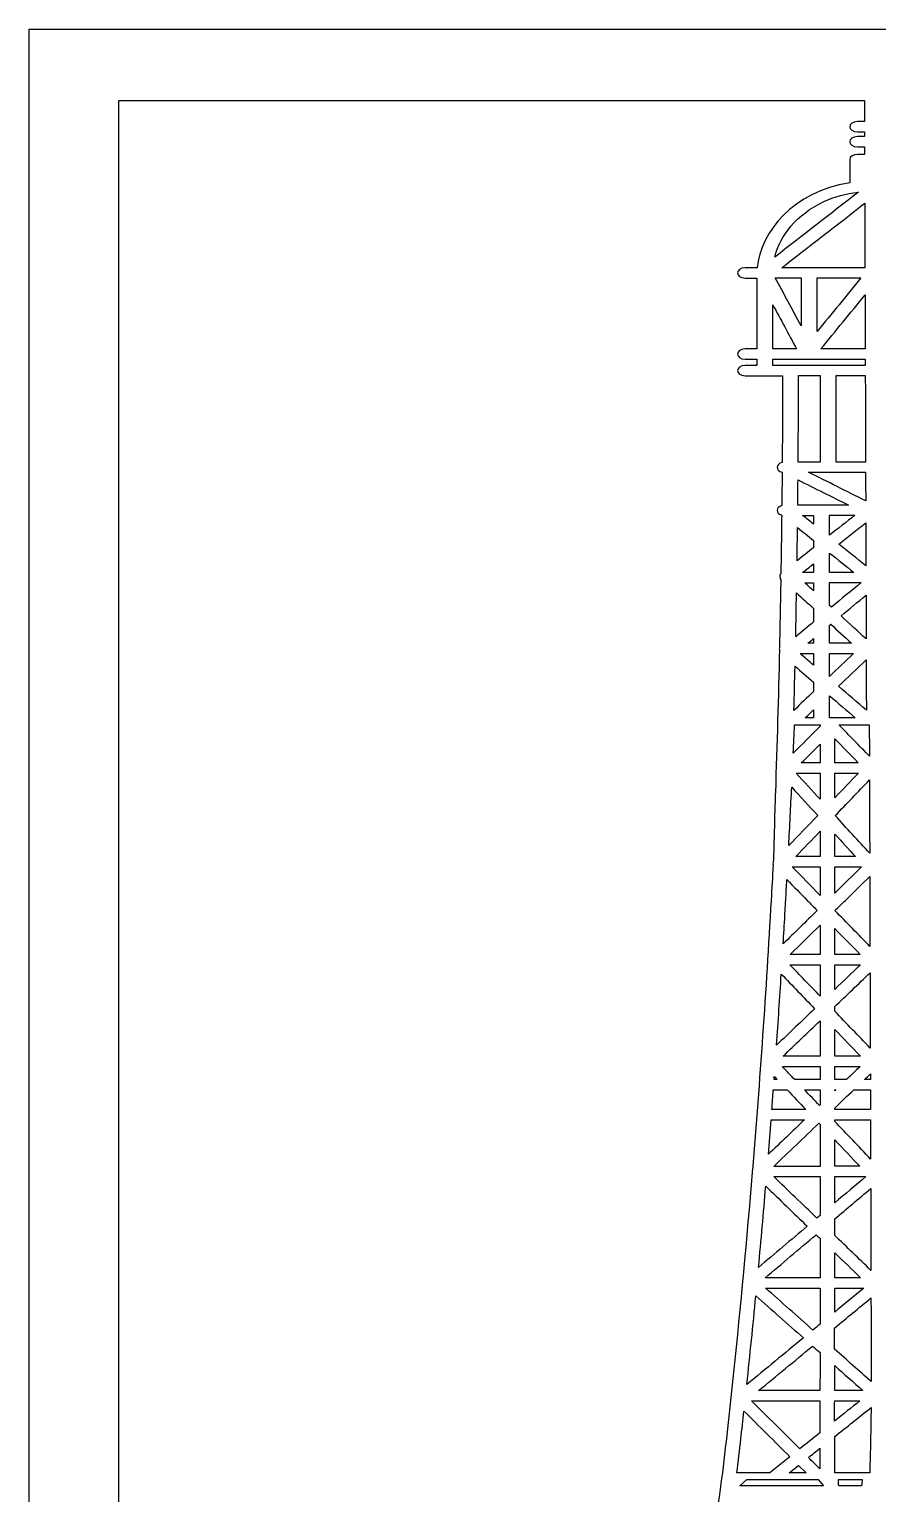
# Model space of a CAD drawing. Extents: x 385.5 to 423.8, y 888.2 to 956.4.
# Drawn here: x 385.51 to 404.67, y 923.4 to 956.45 of the extents above; entities that cross this region are included whole.
import ezdxf

# ---------------------------------------------------------------- set-up
doc = ezdxf.new("R2010")
doc.units = 0
doc.layers.add('Plan_1', color=7, linetype='CONTINUOUS')

msp = doc.modelspace()

# ---------------------------------------------------------------- linework, layer by layer
at = {"layer": 'Plan_1', "color": 7}
for p, q in [((385.51022, 888.181845), (385.51022, 956.445755)), ((385.51022, 956.445755), (423.77414, 956.445755)), ((387.52896, 889.787515), (387.52896, 954.839255)), ((387.52896, 954.839255), (404.36763, 954.839255)), ((404.36763, 954.839255), (404.36678, 954.836255)), ((404.36878, 954.362955), (404.20967, 954.362955)), ((404.20967, 954.132245), (404.36921, 954.132245)), ((404.36963, 954.023025), (404.20967, 954.023025)), ((404.20967, 953.792995), (404.3705, 953.792995)), ((404.37091, 953.621145), (404.21353, 953.621145)), ((404.03259, 953.505795), (404.03259, 952.978375)), ((403.44989, 952.557455), (403.44989, 952.557455)), ((404.37318, 952.520685), (404.37291, 952.520685)), ((401.94577, 951.062665), (401.67542, 951.062665)), ((404.37791, 951.066005), (402.49977, 951.066005)), ((401.67542, 950.831945), (401.93851, 950.831945)), ((401.93851, 950.831945), (401.93851, 949.232335)), ((402.35319, 950.835325), (402.93575, 950.835325)), ((402.93575, 950.835325), (402.93575, 949.753925)), ((402.93575, 950.835325), (402.93575, 950.835325)), ((403.29719, 949.626675), (403.29719, 950.835325)), ((403.29719, 950.835325), (404.28695, 950.835325)), ((404.28695, 950.835325), (404.28695, 950.835325)), ((404.3802, 950.294625), (404.38019, 950.294625)), ((402.29806, 949.235365), (402.29806, 950.229295)), ((402.29806, 950.229295), (402.29806, 950.229295)), ((401.93851, 949.232335), (401.67542, 949.232335)), ((401.67542, 949.002305), (401.93851, 949.002305)), ((401.93851, 949.002305), (401.93851, 948.859055)), ((402.83313, 949.235365), (402.29806, 949.235365)), ((402.29806, 949.005325), (404.38406, 949.005325)), ((402.29806, 948.862065), (402.29806, 949.005325)), ((402.29806, 949.005325), (402.29806, 949.005325)), ((404.38319, 949.235695), (403.384, 949.235695)), ((401.93851, 948.859055), (401.67542, 948.859055)), ((404.38447, 948.862065), (402.29806, 948.862065)), ((401.67542, 948.628375), (402.51718, 948.628375)), ((402.87705, 948.631345), (403.36763, 948.631345)), ((403.36733, 948.631345), (403.36733, 946.679895)), ((403.36763, 948.631345), (403.36733, 948.631345)), ((403.72919, 946.679895), (403.72919, 948.631345)), ((403.72919, 948.631345), (404.38577, 948.631345)), ((404.38577, 948.631345), (404.38534, 948.631345)), ((403.36733, 946.679895), (402.86905, 946.679895)), ((404.39134, 946.679895), (403.72919, 946.679895)), ((403.10581, 946.449845), (403.106, 946.449845)), ((403.106, 946.449845), (404.39214, 946.449845)), ((402.86648, 946.278695), (402.86604, 946.278695)), ((404.00677, 945.710095), (402.86048, 945.710095)), ((402.96958, 945.478035), (403.21935, 945.478035)), ((403.21935, 945.478035), (403.21935, 945.278965)), ((403.21935, 945.478035), (403.21935, 945.478035)), ((403.58033, 945.057785), (403.58033, 945.479055)), ((403.58033, 945.479055), (404.15051, 945.479055)), ((404.15051, 945.479055), (404.15051, 945.479085)), ((403.58033, 945.032985), (403.58033, 945.057785)), ((404.39556, 945.307895), (404.39557, 945.307895)), ((403.2187, 944.748985), (403.21868, 944.748985)), ((403.21891, 944.385745), (403.21891, 944.189745)), ((403.21891, 944.385745), (403.21891, 944.385745)), ((403.58033, 944.625965), (403.58033, 944.625965)), ((403.21891, 944.189745), (402.96912, 944.189745)), ((404.12653, 944.190765), (403.57992, 944.190765)), ((403.01997, 943.959715), (403.21891, 943.959715)), ((403.21891, 943.959715), (403.21891, 943.777015)), ((403.21891, 943.959715), (403.21891, 943.959715)), ((403.57994, 943.960445), (403.57992, 943.960415)), ((403.57992, 943.960415), (404.29077, 943.960415)), ((403.57994, 943.446975), (403.57994, 943.960445)), ((403.21846, 943.375465), (403.21846, 943.073985)), ((403.58036, 943.446935), (403.57994, 943.446975)), ((404.40106, 943.676985), (404.4011, 943.676985)), ((403.21846, 943.073985), (403.21848, 943.073635)), ((403.60602, 943.020915), (403.60603, 943.020915)), ((403.21848, 942.699685), (403.21848, 942.591135)), ((403.21848, 942.699685), (403.21848, 942.699685)), ((402.91224, 942.360065), (403.21848, 942.360065)), ((403.21848, 942.591135), (403.08715, 942.591135)), ((403.21848, 942.360065), (403.21848, 942.098415)), ((403.21848, 942.360065), (403.21848, 942.360065)), ((404.07395, 942.591815), (403.57949, 942.591815)), ((403.57949, 942.360785), (404.11971, 942.360785)), ((403.57949, 941.846285), (403.57949, 942.360785)), ((403.57949, 942.360785), (403.57949, 942.360785)), ((402.79842, 942.074595), (402.79842, 942.074605)), ((404.40542, 942.219885), (404.40584, 942.219885)), ((403.21848, 941.715935), (403.21848, 941.502235)), ((403.21848, 941.502235), (403.21804, 941.501905)), ((403.57905, 941.290605), (403.57905, 941.406615)), ((403.57905, 941.406615), (403.57905, 941.406615)), ((403.21804, 941.089165), (403.21804, 940.910165)), ((403.21804, 941.089165), (403.21804, 941.089165)), ((403.57905, 940.910165), (403.57905, 941.290605)), ((402.7869, 940.750635), (403.36648, 940.750585)), ((403.21804, 940.910165), (403.03025, 940.910165)), ((403.36648, 940.750585), (403.36648, 940.720685)), ((404.15908, 940.910165), (403.57905, 940.910165)), ((403.79405, 940.746165), (403.79905, 940.751165)), ((403.79905, 940.751165), (404.47557, 940.750935)), ((403.69801, 939.892435), (403.69801, 940.434815)), ((403.69801, 940.434815), (403.69801, 940.434815)), ((403.36692, 940.318455), (403.36692, 939.892435)), ((403.36692, 940.318455), (403.36692, 940.318455)), ((403.36692, 939.892435), (402.94046, 939.892435)), ((404.2275, 939.892435), (403.69801, 939.892435)), ((402.82286, 939.662405), (403.36648, 939.662405)), ((403.36648, 939.662405), (403.36648, 939.072025)), ((403.36648, 939.662405), (403.36648, 939.662405)), ((403.69801, 939.662385), (404.22964, 939.662385)), ((403.69801, 939.662385), (403.69801, 939.662385)), ((404.48015, 939.508255), (404.47984, 939.508255)), ((403.31, 938.705555), (403.31002, 938.705555)), ((403.36605, 938.350635), (403.36605, 937.778285)), ((403.36605, 938.350635), (403.36605, 938.350635)), ((403.69755, 938.285655), (403.69755, 938.285655)), ((403.36605, 937.778285), (402.81601, 937.778285)), ((404.16421, 937.778285), (403.69713, 937.778285)), ((402.73513, 937.548255), (403.36605, 937.548255)), ((403.36605, 937.548255), (403.36605, 937.548255)), ((403.69713, 937.548235), (404.30024, 937.548235)), ((403.69713, 936.955485), (403.69713, 937.548235)), ((403.69713, 937.548235), (403.69713, 937.548235)), ((403.07438, 936.791175), (403.07477, 936.791505)), ((404.48788, 936.791505), (404.48754, 936.791505)), ((403.36564, 936.232075), (403.36564, 936.069385)), ((403.36564, 936.232075), (403.36564, 936.232075)), ((403.69665, 935.570575), (403.69665, 936.156205)), ((403.69665, 936.156205), (403.69665, 936.156205)), ((403.36522, 935.569865), (402.6911, 935.569865)), ((404.26983, 935.570575), (403.69665, 935.570575)), ((402.48837, 935.126525), (402.48837, 935.126525)), ((402.68126, 935.338855), (403.36522, 935.338855)), ((403.36522, 935.338855), (403.36522, 934.631035)), ((403.36522, 935.338855), (403.36522, 935.338855)), ((403.69665, 935.339545), (404.27668, 935.339545)), ((403.69665, 935.339545), (403.69665, 935.339545)), ((404.49214, 935.155795), (404.49226, 935.155795)), ((403.36473, 934.074725), (403.36473, 933.272705)), ((403.69623, 933.876025), (403.69623, 933.876025)), ((403.36473, 933.272705), (402.52769, 933.272705)), ((402.52769, 933.272705), (402.52769, 933.272705)), ((404.27797, 933.273375), (403.69582, 933.273375)), ((402.33127, 932.816075), (402.33097, 932.816075)), ((402.51235, 933.042345), (403.36476, 933.042345)), ((403.36476, 933.042345), (403.36476, 933.042345)), ((403.69582, 933.043005), (404.26726, 933.043005)), ((403.69582, 933.043005), (403.69582, 933.043005)), ((404.49954, 932.875295), (404.49954, 932.875295)), ((402.30872, 932.515925), (402.61753, 932.515925)), ((402.30876, 932.515925), (402.30872, 932.515925)), ((402.39767, 932.746375), (402.32627, 932.746375)), ((403.36435, 932.746275), (402.79464, 932.746275)), ((403.01454, 932.515945), (403.36399, 932.515945)), ((403.36399, 932.515945), (403.36435, 932.515595)), ((403.36435, 932.515595), (403.36435, 932.178375)), ((403.95798, 932.746975), (403.6958, 932.746975)), ((403.69582, 932.516275), (403.71682, 932.516275)), ((403.69582, 932.496175), (403.69582, 932.516275)), ((403.69582, 932.516275), (403.69582, 932.516275)), ((404.12413, 932.516295), (404.12442, 932.516295)), ((404.12442, 932.516295), (404.49995, 932.516295)), ((404.49954, 932.747325), (404.36564, 932.747325)), ((404.49995, 932.747325), (404.49954, 932.747325)), ((402.25828, 931.841865), (403.01233, 931.841865)), ((402.25828, 931.841865), (402.25828, 931.841865)), ((403.04052, 932.072545), (402.27576, 932.072545)), ((403.69512, 932.072915), (403.69512, 932.105915)), ((404.50095, 932.072915), (403.69512, 932.072915)), ((403.69584, 931.842225), (403.69541, 931.842195)), ((403.69541, 931.842195), (404.50207, 931.842195)), ((403.36434, 931.733275), (403.36435, 931.733295)), ((403.69541, 931.386915), (403.69541, 931.386915)), ((402.31945, 930.559755), (403.36399, 930.559755)), ((403.36394, 930.790045), (402.32113, 930.790045)), ((403.36399, 930.559755), (403.36394, 930.559715)), ((404.26427, 930.790745), (403.69497, 930.790745)), ((403.69497, 930.560045), (404.39899, 930.560045)), ((403.69497, 929.964895), (403.69497, 930.560045)), ((403.69497, 930.560045), (403.69497, 930.560045)), ((402.13723, 930.343295), (402.13723, 930.343295)), ((404.50667, 930.289515), (404.5068, 930.289515)), ((403.36356, 929.159475), (403.36352, 929.159445)), ((403.69453, 928.274395), (403.69453, 928.839925)), ((403.69453, 928.839925), (403.69453, 928.839925)), ((403.36309, 928.274395), (402.12314, 928.274395)), ((404.2801, 928.274395), (403.69453, 928.274395)), ((401.91436, 927.867095), (401.91436, 927.867095)), ((402.13293, 928.043715), (403.36309, 928.043715)), ((403.36309, 928.043715), (403.36309, 928.043715)), ((403.69412, 928.044065), (404.35195, 928.044065)), ((403.69412, 927.501685), (403.69412, 928.044065)), ((403.69412, 928.044065), (403.69412, 928.044065)), ((404.5131, 927.820775), (404.51322, 927.820775)), ((403.69359, 927.144995), (403.694, 927.145375)), ((403.36262, 926.586965), (403.36262, 926.586645)), ((403.69371, 925.729465), (403.69371, 926.293665)), ((403.69371, 926.293665), (403.69371, 926.293665)), ((403.36221, 925.729815), (401.97593, 925.729815)), ((404.3323, 925.729465), (403.69371, 925.729465)), ((401.64575, 925.269095), (401.64574, 925.269095)), ((401.81767, 925.499175), (403.36177, 925.499175)), ((403.36177, 925.499175), (403.36221, 925.499115)), ((403.36221, 925.499115), (403.36221, 924.778765)), ((403.69371, 925.499115), (404.26514, 925.499115)), ((403.69371, 925.499115), (403.69371, 925.499115)), ((403.6941, 924.375555), (403.6941, 924.692685)), ((403.6941, 924.692685), (403.69412, 924.692685)), ((402.68296, 924.237055), (402.22702, 923.873325)), ((403.36177, 924.428615), (403.36177, 923.962415)), ((403.36177, 924.428615), (403.36177, 924.428615)), ((401.48597, 923.873145), (401.48576, 923.873335)), ((401.48576, 923.873335), (401.48597, 923.873145)), ((401.48597, 923.873145), (401.48597, 923.873145)), ((401.48625, 923.873325), (401.48617, 923.872945)), ((401.48617, 923.872945), (401.48625, 923.873325)), ((402.22702, 923.873325), (401.48625, 923.873325)), ((402.66628, 923.872935), (402.87843, 924.042415)), ((403.04868, 923.872935), (402.66628, 923.872935)), ((402.66628, 923.872935), (402.66628, 923.872935)), ((402.87843, 924.042415), (403.04868, 923.872935)), ((403.69415, 923.872935), (403.69369, 923.872935)), ((404.48459, 923.872935), (403.69415, 923.872935)), ((401.55251, 923.584045), (401.71378, 923.723915)), ((403.43794, 923.584045), (401.55251, 923.584045)), ((401.71378, 923.723915), (403.3233, 923.723915)), ((403.3233, 923.723915), (403.43794, 923.584045)), ((403.77658, 923.601745), (403.77665, 923.723915)), ((403.77665, 923.723915), (404.31386, 923.723915)), ((404.30275, 923.584045), (403.79118, 923.584045)), ((404.31386, 923.723915), (404.31435, 923.723915))]:
    msp.add_line(p, q, dxfattribs=at)
for points in [[(404.36678, 954.836255), (404.36763, 954.678375), (404.36778, 954.520155), (404.36878, 954.362955)], [(404.20967, 954.362955), (403.97656, 954.362955), (403.97656, 954.132245), (404.20967, 954.132245)], [(404.20967, 954.023025), (403.97656, 954.023025), (403.97656, 953.792995), (404.20967, 953.792995)], [(404.36921, 954.132245), (404.36963, 954.095845), (404.36963, 954.059445), (404.36963, 954.023025)], [(404.21353, 953.621145), (404.11473, 953.621145), (404.03259, 953.568345), (404.03259, 953.505795)], [(404.3705, 953.792995), (404.3705, 953.735895), (404.37091, 953.678345), (404.37091, 953.621145)], [(404.03259, 952.978375), (402.74944, 952.782375), (402.02569, 951.878275), (401.94577, 951.062665)], [(404.23139, 952.772825), (403.6022, 952.283875), (402.97257, 951.795245), (402.3434, 951.306255)], [(403.44989, 952.557455), (403.68431, 952.666695), (403.95033, 952.741185), (404.23139, 952.772825)], [(402.3434, 951.306255), (402.45804, 951.786745), (402.83143, 952.268575), (403.44989, 952.557455)], [(402.49977, 951.066005), (403.12455, 951.550785), (403.74844, 952.035905), (404.37318, 952.520685)], [(404.37291, 952.520685), (404.37391, 952.035905), (404.37591, 951.551125), (404.37791, 951.066005)], [(401.67542, 951.062665), (401.44234, 951.062665), (401.44234, 950.831945), (401.67542, 950.831945)], [(402.93575, 949.753925), (402.74157, 950.114275), (402.54742, 950.475345), (402.35319, 950.835325)], [(404.28695, 950.835325), (403.95677, 950.432425), (403.62653, 950.029545), (403.29719, 949.626675)], [(403.384, 949.235695), (403.71597, 949.640945), (404.04785, 950.045895), (404.37977, 950.451145)], [(404.37977, 950.451145), (404.37977, 950.399045), (404.37977, 950.347355), (404.3802, 950.294625)], [(404.38019, 950.294625), (404.38104, 949.942095), (404.38219, 949.588915), (404.38319, 949.235695)], [(402.29806, 950.229295), (402.47599, 949.898565), (402.65477, 949.566755), (402.83313, 949.235365)], [(401.67542, 949.232335), (401.44234, 949.232335), (401.44234, 949.002305), (401.67542, 949.002305)], [(404.38406, 949.005325), (404.38406, 948.957325), (404.38447, 948.909325), (404.38447, 948.862065)], [(401.67542, 948.859055), (401.44234, 948.859055), (401.44234, 948.628375), (401.67542, 948.628375)], [(402.51718, 948.628375), (402.51676, 947.976075), (402.51418, 947.323735), (402.50918, 946.671445)], [(402.86905, 946.679895), (402.87405, 947.330495), (402.87605, 947.980765), (402.87705, 948.631345)], [(404.38534, 948.631345), (404.38734, 947.980765), (404.38934, 947.330495), (404.39134, 946.679895)], [(402.50918, 946.671445), (402.35519, 946.639845), (402.35478, 946.484645), (402.50718, 946.452305)], [(402.50718, 946.452305), (402.50518, 946.201175), (402.50318, 945.950395), (402.50018, 945.699295)], [(404.39414, 945.806745), (403.96466, 946.021445), (403.53485, 946.235145), (403.10581, 946.449845)], [(404.39214, 946.449845), (404.39302, 946.235125), (404.39314, 946.021425), (404.39414, 945.806745)], [(402.86048, 945.710095), (402.86248, 945.898945), (402.86448, 946.088835), (402.86648, 946.278695)], [(402.86604, 946.278695), (403.24629, 946.088835), (403.62653, 945.898945), (404.00677, 945.710095)], [(402.50018, 945.699295), (402.35899, 945.663595), (402.35817, 945.520315), (402.49718, 945.484575)], [(402.49718, 945.484575), (402.49218, 945.042915), (402.48648, 944.602245), (402.47918, 944.161245)], [(403.21935, 945.278965), (403.13605, 945.345665), (403.05298, 945.411365), (402.96958, 945.478035)], [(404.15051, 945.479085), (403.96017, 945.330385), (403.77068, 945.181665), (403.58033, 945.032985)], [(402.84423, 944.455515), (402.84823, 944.704895), (402.85123, 944.953685), (402.85453, 945.203065)], [(402.85453, 945.203065), (402.97596, 945.106465), (403.09786, 945.009465), (403.21893, 944.912495)], [(403.78478, 944.829835), (403.98833, 944.989415), (404.19195, 945.149015), (404.39556, 945.307895)], [(404.39557, 945.307895), (404.39639, 944.985665), (404.39757, 944.663395), (404.39857, 944.341165)], [(403.21868, 944.748985), (403.09385, 944.650685), (402.96901, 944.553105), (402.84423, 944.455515)], [(403.21893, 944.912495), (403.21893, 944.858395), (403.2185, 944.803265), (403.2187, 944.748985)], [(404.39857, 944.341165), (404.19425, 944.503695), (403.98951, 944.666245), (403.78478, 944.829835)], [(402.96912, 944.189745), (403.05212, 944.255745), (403.13551, 944.320785), (403.21891, 944.385745)], [(403.57992, 944.190765), (403.58033, 944.336415), (403.58033, 944.481345), (403.58033, 944.625965)], [(403.58033, 944.625965), (403.76259, 944.481015), (403.9443, 944.336415), (404.12653, 944.190765)], [(402.47708, 944.022445), (402.46808, 943.513395), (402.45828, 943.005375), (402.44708, 942.496315)], [(402.47918, 944.161245), (402.45778, 944.134045), (402.44838, 944.104145), (402.46208, 944.075145)], [(402.46208, 944.075145), (402.46125, 944.057445), (402.46708, 944.039445), (402.47708, 944.022445)], [(402.81344, 942.739165), (402.82044, 943.069195), (402.82674, 943.399265), (402.83224, 943.729345)], [(402.83224, 943.729345), (402.96096, 943.611595), (403.08973, 943.493885), (403.21846, 943.375465)], [(403.21891, 943.777015), (403.15211, 943.838215), (403.08587, 943.898485), (403.01997, 943.959715)], [(404.29077, 943.960415), (404.0679, 943.775985), (403.84512, 943.591545), (403.62226, 943.408135)], [(403.62226, 943.408135), (403.60856, 943.421435), (403.59406, 943.433635), (403.58036, 943.446935)], [(403.83692, 943.211465), (404.02471, 943.366305), (404.21286, 943.522155), (404.40106, 943.676985)], [(404.4011, 943.676985), (404.40198, 943.348605), (404.4031, 943.019945), (404.4041, 942.690835)], [(403.21848, 943.073635), (403.08334, 942.962035), (402.9486, 942.850415), (402.81344, 942.739165)], [(403.57992, 942.999115), (403.58892, 943.006115), (403.59742, 943.013015), (403.60602, 943.020915)], [(403.60603, 943.020915), (403.76213, 942.877685), (403.91827, 942.734385), (404.07395, 942.591815)], [(404.4041, 942.690835), (404.21505, 942.864385), (404.02597, 943.037935), (403.83692, 943.211465)], [(403.08715, 942.591135), (403.13085, 942.627535), (403.17445, 942.663235), (403.21848, 942.699685)], [(403.57949, 942.591815), (403.57949, 942.727135), (403.57949, 942.862785), (403.57992, 942.999115)], [(402.44623, 942.453815), (402.42223, 941.380565), (402.39193, 940.307315), (402.35513, 939.233435)], [(402.44708, 942.496315), (402.44308, 942.482315), (402.44308, 942.467815), (402.44623, 942.453815)], [(403.21848, 942.098415), (403.11625, 942.185815), (403.01449, 942.273645), (402.91224, 942.360065)], [(404.11971, 942.360785), (403.93923, 942.189635), (403.75911, 942.018465), (403.57949, 941.846285)], [(402.77322, 941.078945), (402.78222, 941.410705), (402.79072, 941.742845), (402.79842, 942.074595)], [(402.79842, 942.074605), (402.93832, 941.955165), (403.07819, 941.835385), (403.21848, 941.715935)], [(403.77667, 941.621015), (403.98624, 941.820765), (404.19584, 942.020835), (404.40542, 942.219885)], [(404.40584, 942.219885), (404.40684, 941.840155), (404.40884, 941.459735), (404.40884, 941.080315)], [(403.21804, 941.501905), (403.06962, 941.361005), (402.92166, 941.219785), (402.77322, 941.078945)], [(403.57905, 941.406615), (403.77281, 941.240935), (403.96614, 941.075885), (404.15908, 940.910165)], [(404.40884, 941.080315), (404.19796, 941.260985), (403.98712, 941.440685), (403.77667, 941.621015)], [(403.03025, 940.910165), (403.09315, 940.969765), (403.1556, 941.029635), (403.21804, 941.089165)], [(402.7591, 940.113985), (402.7681, 940.326295), (402.7779, 940.538655), (402.7869, 940.750635)], [(403.36648, 940.720685), (403.16417, 940.518565), (402.96144, 940.316435), (402.7591, 940.113985)], [(404.47757, 940.045185), (404.24958, 940.279305), (404.02162, 940.512405), (403.79405, 940.746165)], [(404.47557, 940.750935), (404.47603, 940.515805), (404.47657, 940.280665), (404.47757, 940.045185)], [(403.69801, 940.434815), (403.87465, 940.254485), (404.05086, 940.073765), (404.2275, 939.892435)], [(402.94046, 939.892435), (403.0829, 940.034305), (403.22448, 940.176885), (403.36692, 940.318455)], [(403.36648, 939.072025), (403.1851, 939.268725), (403.00421, 939.465725), (402.82286, 939.662405)], [(404.22964, 939.662385), (404.05256, 939.477285), (403.87504, 939.292815), (403.69755, 939.108415)], [(403.69755, 939.108415), (403.69755, 939.292815), (403.69801, 939.477285), (403.69801, 939.662385)], [(403.70599, 938.703155), (403.96393, 938.971305), (404.22183, 939.239085), (404.48015, 939.508255)], [(404.47984, 939.508255), (404.48084, 938.958055), (404.48284, 938.408135), (404.48484, 937.857925)], [(402.35513, 939.233435), (402.34273, 938.989485), (402.32263, 937.942085), (402.30933, 937.699135)], [(402.6569, 938.027055), (402.6804, 938.465675), (402.7027, 938.904975), (402.7236, 939.343205)], [(402.7236, 939.343205), (402.91907, 939.130905), (403.11494, 938.918555), (403.31, 938.705555)], [(403.31002, 938.705555), (403.0923, 938.479295), (402.875, 938.252975), (402.6569, 938.027055)], [(404.48484, 937.857925), (404.22521, 938.140025), (403.96563, 938.421095), (403.70599, 938.703155)], [(402.81601, 937.778285), (402.9995, 937.968855), (403.18299, 938.160065), (403.36605, 938.350635)], [(403.69713, 937.778285), (403.69713, 937.948065), (403.69755, 938.116855), (403.69755, 938.285655)], [(403.69755, 938.285655), (403.85282, 938.116855), (404.00894, 937.947735), (404.16421, 937.778285)], [(402.30374, 937.591635), (402.28924, 937.324525), (402.27464, 937.057035), (402.25924, 936.789955)], [(402.30333, 937.642035), (402.29833, 937.625635), (402.29833, 937.608035), (402.30374, 937.591635)], [(402.30933, 937.699135), (402.30133, 937.680435), (402.29933, 937.661035), (402.30333, 937.642035)], [(403.36564, 936.903785), (403.15565, 937.118505), (402.9452, 937.332855), (402.73513, 937.548255)], [(403.36605, 937.548255), (403.36605, 937.332855), (403.36605, 937.118155), (403.36564, 936.903785)], [(404.30024, 937.548235), (404.09921, 937.350555), (403.89775, 937.153165), (403.69713, 936.955485)], [(402.58841, 936.791175), (402.59741, 936.947695), (402.60641, 937.104205), (402.61501, 937.260775)], [(402.61501, 937.260775), (402.76814, 937.104245), (402.92122, 936.947725), (403.07438, 936.791175)], [(403.93494, 936.791485), (404.11887, 936.972135), (404.30239, 937.152505), (404.48588, 937.332165)], [(404.48588, 937.332165), (404.48629, 937.152505), (404.48688, 936.971815), (404.48788, 936.791505)], [(402.25924, 936.789955), (402.14332, 934.760875), (402.00476, 932.732495), (401.8371, 930.705125)], [(402.56961, 936.457355), (402.57561, 936.568955), (402.58201, 936.679575), (402.58841, 936.791175)], [(403.07477, 936.791505), (403.14917, 936.715605), (403.2236, 936.639745), (403.29804, 936.562825)], [(403.70011, 936.560785), (403.77881, 936.637385), (403.85667, 936.714925), (403.93494, 936.791485)], [(404.48754, 936.791505), (404.48842, 936.445085), (404.48954, 936.099045), (404.49054, 935.752625)], [(403.29804, 936.562825), (403.0423, 936.311705), (402.78691, 936.060905), (402.53071, 935.809825)], [(402.53071, 935.809825), (402.54401, 936.025875), (402.55721, 936.241295), (402.56961, 936.457355)], [(404.49054, 935.752625), (404.22746, 936.022145), (403.96358, 936.291645), (403.70011, 936.560785)], [(402.6911, 935.569865), (402.91561, 935.790625), (403.14051, 936.011395), (403.36564, 936.232075)], [(403.69665, 936.156205), (403.88786, 935.960855), (404.07861, 935.765905), (404.26983, 935.570575)], [(403.36564, 936.069385), (403.36564, 935.902665), (403.36564, 935.736265), (403.36522, 935.569865)], [(402.38149, 933.523495), (402.41869, 934.057745), (402.45419, 934.592275), (402.48837, 935.126525)], [(402.48837, 935.126525), (402.73948, 934.866205), (402.9901, 934.606555), (403.24078, 934.346625)], [(403.36522, 934.631035), (403.13721, 934.866835), (402.90925, 935.103355), (402.68126, 935.338855)], [(404.27668, 935.339545), (404.08333, 935.154445), (403.88959, 934.969325), (403.69623, 934.783545)], [(403.69623, 934.783545), (403.69623, 934.969345), (403.69665, 935.154445), (403.69665, 935.339545)], [(403.69629, 934.393065), (403.96144, 934.647225), (404.22699, 934.901665), (404.49214, 935.155795)], [(404.49226, 935.155795), (404.49326, 934.825075), (404.49426, 934.493955), (404.49526, 934.162895)], [(403.24078, 934.346625), (402.95418, 934.072355), (402.66805, 933.797755), (402.38149, 933.523495)], [(403.69653, 934.288755), (403.69653, 934.323755), (403.69653, 934.358155), (403.69629, 934.393065)], [(404.49726, 933.458825), (404.23037, 933.735455), (403.96342, 934.012125), (403.69653, 934.288755)], [(404.49526, 934.162895), (404.49611, 933.928445), (404.49726, 933.693665), (404.49726, 933.458825)], [(402.52769, 933.272705), (402.80705, 933.540135), (403.08587, 933.807275), (403.36473, 934.074725)], [(403.69582, 933.273375), (403.69582, 933.474475), (403.69582, 933.675255), (403.69623, 933.876025)], [(403.69623, 933.876025), (403.89002, 933.675255), (404.08374, 933.474475), (404.27797, 933.273375)], [(402.32627, 932.746375), (402.32827, 932.769475), (402.32927, 932.792675), (402.33127, 932.816075)], [(402.33097, 932.816075), (402.35317, 932.792975), (402.37547, 932.769775), (402.39767, 932.746375)], [(402.79464, 932.746275), (402.70054, 932.844975), (402.60644, 932.943655), (402.51235, 933.042345)], [(403.36476, 933.042345), (403.36476, 932.943645), (403.36435, 932.844995), (403.36435, 932.746275)], [(403.6958, 932.746975), (403.6958, 932.845675), (403.6958, 932.944325), (403.69582, 933.043005)], [(404.26726, 933.043005), (404.16415, 932.944305), (404.06064, 932.845655), (403.95798, 932.746975)], [(404.36564, 932.747325), (404.41014, 932.789925), (404.45464, 932.832725), (404.49954, 932.875295)], [(404.49954, 932.875295), (404.49954, 932.832695), (404.49954, 932.789895), (404.49995, 932.747325)], [(402.27576, 932.072545), (402.28686, 932.220225), (402.29806, 932.367885), (402.30876, 932.515925)], [(402.61753, 932.515925), (402.75872, 932.368245), (402.89941, 932.220595), (403.04052, 932.072545)], [(403.34985, 932.164775), (403.23781, 932.281845), (403.12657, 932.398895), (403.01454, 932.515945)], [(403.69512, 932.105915), (403.83839, 932.242715), (403.98128, 932.379495), (404.12413, 932.516295)], [(403.71682, 932.516275), (403.70982, 932.509275), (403.70272, 932.502675), (403.69582, 932.496175)], [(404.49995, 932.516295), (404.50037, 932.368635), (404.50083, 932.220945), (404.50095, 932.072915)], [(403.36435, 932.178375), (403.35935, 932.174375), (403.35535, 932.169375), (403.34985, 932.164775)], [(403.01233, 931.841865), (402.74033, 931.581875), (402.46873, 931.321555), (402.19668, 931.061265)], [(402.19668, 931.061265), (402.21768, 931.321595), (402.23818, 931.581915), (402.25828, 931.841865)], [(403.69576, 931.803025), (403.69576, 931.816325), (403.69576, 931.829225), (403.69584, 931.842225)], [(404.50507, 930.955075), (404.23558, 931.237845), (403.96567, 931.520275), (403.69576, 931.803025)], [(404.50207, 931.842195), (404.50294, 931.546495), (404.50407, 931.250795), (404.50507, 930.955075)], [(402.32113, 930.790045), (402.65989, 931.113995), (402.99827, 931.437905), (403.33654, 931.761875)], [(403.33654, 931.761875), (403.34554, 931.751875), (403.35494, 931.743175), (403.36434, 931.733275)], [(403.36435, 931.733295), (403.36394, 931.418875), (403.36394, 931.104475), (403.36394, 930.790045)], [(403.69497, 930.790745), (403.69541, 930.989465), (403.69541, 931.188215), (403.69541, 931.386915)], [(403.69541, 931.386915), (403.8849, 931.188215), (404.07478, 930.989465), (404.26427, 930.790745)], [(401.8331, 930.656125), (401.70863, 929.151075), (401.56834, 927.647075), (401.41053, 926.143395)], [(401.8371, 930.705125), (401.8311, 930.689825), (401.8301, 930.672525), (401.8331, 930.656125)], [(403.29042, 929.622615), (402.96703, 929.934965), (402.64328, 930.247345), (402.31945, 930.559755)], [(403.36394, 930.559715), (403.36394, 930.268075), (403.36352, 929.976145), (403.36352, 929.684515)], [(404.39899, 930.560045), (404.16459, 930.361665), (403.92976, 930.163275), (403.69497, 929.964895)], [(401.97555, 928.510915), (402.03245, 929.121695), (402.08629, 929.732165), (402.13723, 930.343295)], [(402.13723, 930.343295), (402.44947, 930.042145), (402.7617, 929.740975), (403.07394, 929.439515)], [(403.69484, 929.603495), (403.96519, 929.832175), (404.23592, 930.060845), (404.50667, 930.289515)], [(404.5068, 930.289515), (404.5088, 929.674315), (404.5098, 929.058745), (404.5118, 928.443515)], [(403.36352, 929.684515), (403.33912, 929.663715), (403.31522, 929.643315), (403.29042, 929.622615)], [(403.69441, 929.232295), (403.69441, 929.356145), (403.69441, 929.479645), (403.69484, 929.603495)], [(403.07394, 929.439515), (402.70781, 929.129865), (402.3417, 928.820565), (401.97555, 928.510915)], [(402.12314, 928.274395), (402.5064, 928.598695), (402.89002, 928.922645), (403.27286, 929.246575)], [(403.27286, 929.246575), (403.30326, 929.217675), (403.33316, 929.188675), (403.36356, 929.159475)], [(403.36352, 929.159445), (403.36352, 928.864465), (403.36309, 928.569415), (403.36309, 928.274395)], [(404.5118, 928.443515), (404.23937, 928.706545), (403.9673, 928.969615), (403.69441, 929.232295)], [(403.69453, 928.839925), (403.89002, 928.651425), (404.08505, 928.463245), (404.2801, 928.274395)], [(401.71074, 925.867275), (401.78214, 926.533525), (401.85017, 927.200145), (401.91436, 927.867095)], [(401.91436, 927.867095), (402.27195, 927.550995), (402.62953, 927.234865), (402.98709, 926.919095)], [(403.20354, 927.097065), (402.84681, 927.412845), (402.48966, 927.728265), (402.13293, 928.043715)], [(403.36309, 928.043715), (403.36309, 927.771855), (403.36309, 927.500295), (403.36265, 927.228065)], [(403.694, 927.145375), (403.9669, 927.370625), (404.2402, 927.595875), (404.5131, 927.820775)], [(404.35195, 928.044065), (404.13256, 927.863365), (403.91312, 927.682335), (403.69412, 927.501685)], [(404.51322, 927.820775), (404.51522, 927.225645), (404.51722, 926.631195), (404.51822, 926.036045)], [(403.36265, 927.228065), (403.30965, 927.184565), (403.25661, 927.140965), (403.20354, 927.097065)], [(402.98709, 926.919095), (402.56191, 926.568595), (402.13633, 926.217785), (401.71074, 925.867275)], [(403.69315, 926.663825), (403.69359, 926.824125), (403.69359, 926.984705), (403.69359, 927.144995)], [(401.97593, 925.729815), (402.38229, 926.064665), (402.78861, 926.399475), (403.19538, 926.734625)], [(403.19538, 926.734625), (403.25138, 926.685325), (403.307, 926.636325), (403.36262, 926.586965)], [(403.36262, 926.586645), (403.36262, 926.300815), (403.36262, 926.015295), (403.36221, 925.729815)], [(404.51781, 925.934975), (404.24278, 926.177925), (403.96821, 926.420875), (403.69315, 926.663825)], [(403.69371, 926.293665), (403.90627, 926.105815), (404.1193, 925.917665), (404.3323, 925.729465)], [(401.41053, 926.143395), (401.33093, 925.385985), (401.24758, 924.628845), (401.15815, 923.871735)], [(404.51822, 926.036045), (404.51822, 926.002345), (404.51781, 925.968645), (404.51781, 925.934975)], [(401.57565, 924.640285), (401.59965, 924.849905), (401.62315, 925.059525), (401.64575, 925.269095)], [(401.64574, 925.269095), (401.99177, 924.925105), (402.33735, 924.580735), (402.68296, 924.237055)], [(402.90667, 924.415365), (402.54353, 924.776755), (402.18082, 925.137785), (401.81767, 925.499175)], [(404.26514, 925.499115), (404.07478, 925.347035), (403.88403, 925.194935), (403.69327, 925.042795)], [(403.69327, 925.042795), (403.69327, 925.194915), (403.69327, 925.346995), (403.69371, 925.499115)], [(403.69412, 924.692685), (403.96833, 924.911155), (404.24202, 925.129585), (404.51579, 925.348035)], [(404.51579, 925.348035), (404.51079, 924.856365), (404.50039, 924.364615), (404.48459, 923.872935)], [(401.48625, 923.873325), (401.51655, 924.129105), (401.54645, 924.384515), (401.57565, 924.640285)], [(403.36221, 924.778765), (403.21037, 924.657655), (403.05852, 924.536485), (402.90667, 924.415365)], [(403.10173, 924.221385), (403.18853, 924.290485), (403.27536, 924.359535), (403.36177, 924.428615)], [(403.36177, 923.962415), (403.27497, 924.048515), (403.18853, 924.135295), (403.10173, 924.221385)], [(403.69369, 923.872935), (403.69369, 924.040385), (403.6941, 924.208135), (403.6941, 924.375555)], [(401.15815, 923.871735), (400.90452, 921.945765), (400.56833, 919.876235), (400.13636, 917.974755)], [(403.79118, 923.584045), (403.78618, 923.590045), (403.78118, 923.595645), (403.77658, 923.601745)], [(404.31435, 923.723915), (404.31035, 923.677315), (404.30635, 923.630715), (404.30275, 923.584045)]]:
    msp.add_open_spline(points, degree=3, dxfattribs=at)

doc.saveas('drawing.dxf')
